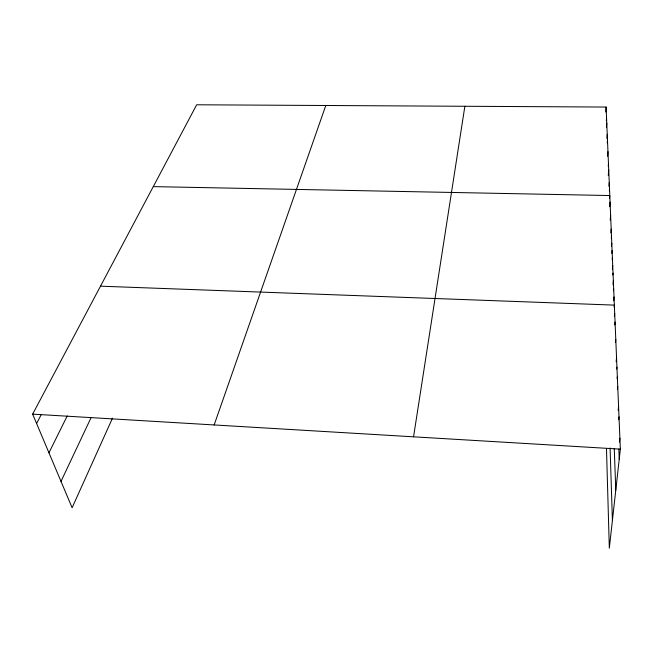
<?xml version="1.0" encoding="UTF-8"?>
<svg xmlns="http://www.w3.org/2000/svg" width="653" height="653" viewBox="0 0 653 653"><rect width="100%" height="100%" fill="white"/><g stroke="black" fill="none" stroke-linecap="round" stroke-linejoin="round"><path stroke-width="0.98" d="M605.739 112.022L606.106 107.051L196.667 104.782L32.65 414.141L72.116 507.748L112.487 418.149M606.327 120.715L606.547 117.711M606.474 127.18L606.776 123.164M606.931 138.354L607.241 134.306M607.241 143.056L607.478 140.011M607.608 156.279L607.967 151.676M608.245 166.491L608.465 163.715M608.278 175.453L608.718 169.878M608.947 186.244L609.249 182.497M609.363 190.839L609.518 188.962M609.559 198.365L609.788 195.541L153.284 186.619M609.673 206.74L610.057 202.022M610.212 220.053L610.612 215.302M610.857 232.852L611.184 229.032M611.314 237.978L611.477 236.068M611.526 246.099L611.779 243.218M611.828 253.38L612.081 250.491M612.22 259.829L612.383 257.894M612.359 269.297L612.702 265.42M612.849 275.027L613.02 273.085M612.996 284.773L613.347 280.88M613.494 290.765L613.673 288.814M613.649 300.796L614.008 296.886M614.171 307.073L614.351 305.114L100.497 286.177M614.424 316.427L614.702 313.481M614.775 324.965L615.061 322.011M615.501 342.507L615.787 339.544M616.154 361.721L616.546 357.754M616.734 369.108L616.938 367.125M617.134 378.658L617.33 376.675M617.428 389.4L617.738 386.413M618.154 410.468L618.571 406.476M618.685 419.814L619.003 416.818M619.452 442.13L619.893 438.139M606.106 107.051L620.35 449.133L609.322 548.218L606.474 448.431M413.553 436.816L464.863 106.268M214.151 424.948L325.79 105.5M61.007 481.408L90.914 418.002M48.951 452.807L67.21 415.969M36.601 423.503L41.18 414.72M32.65 414.141L620.35 449.133M618.84 449.125L619.24 459.124M614.269 448.529L615.771 490.264M610.09 447.974L612.408 520.506"/></g></svg>
